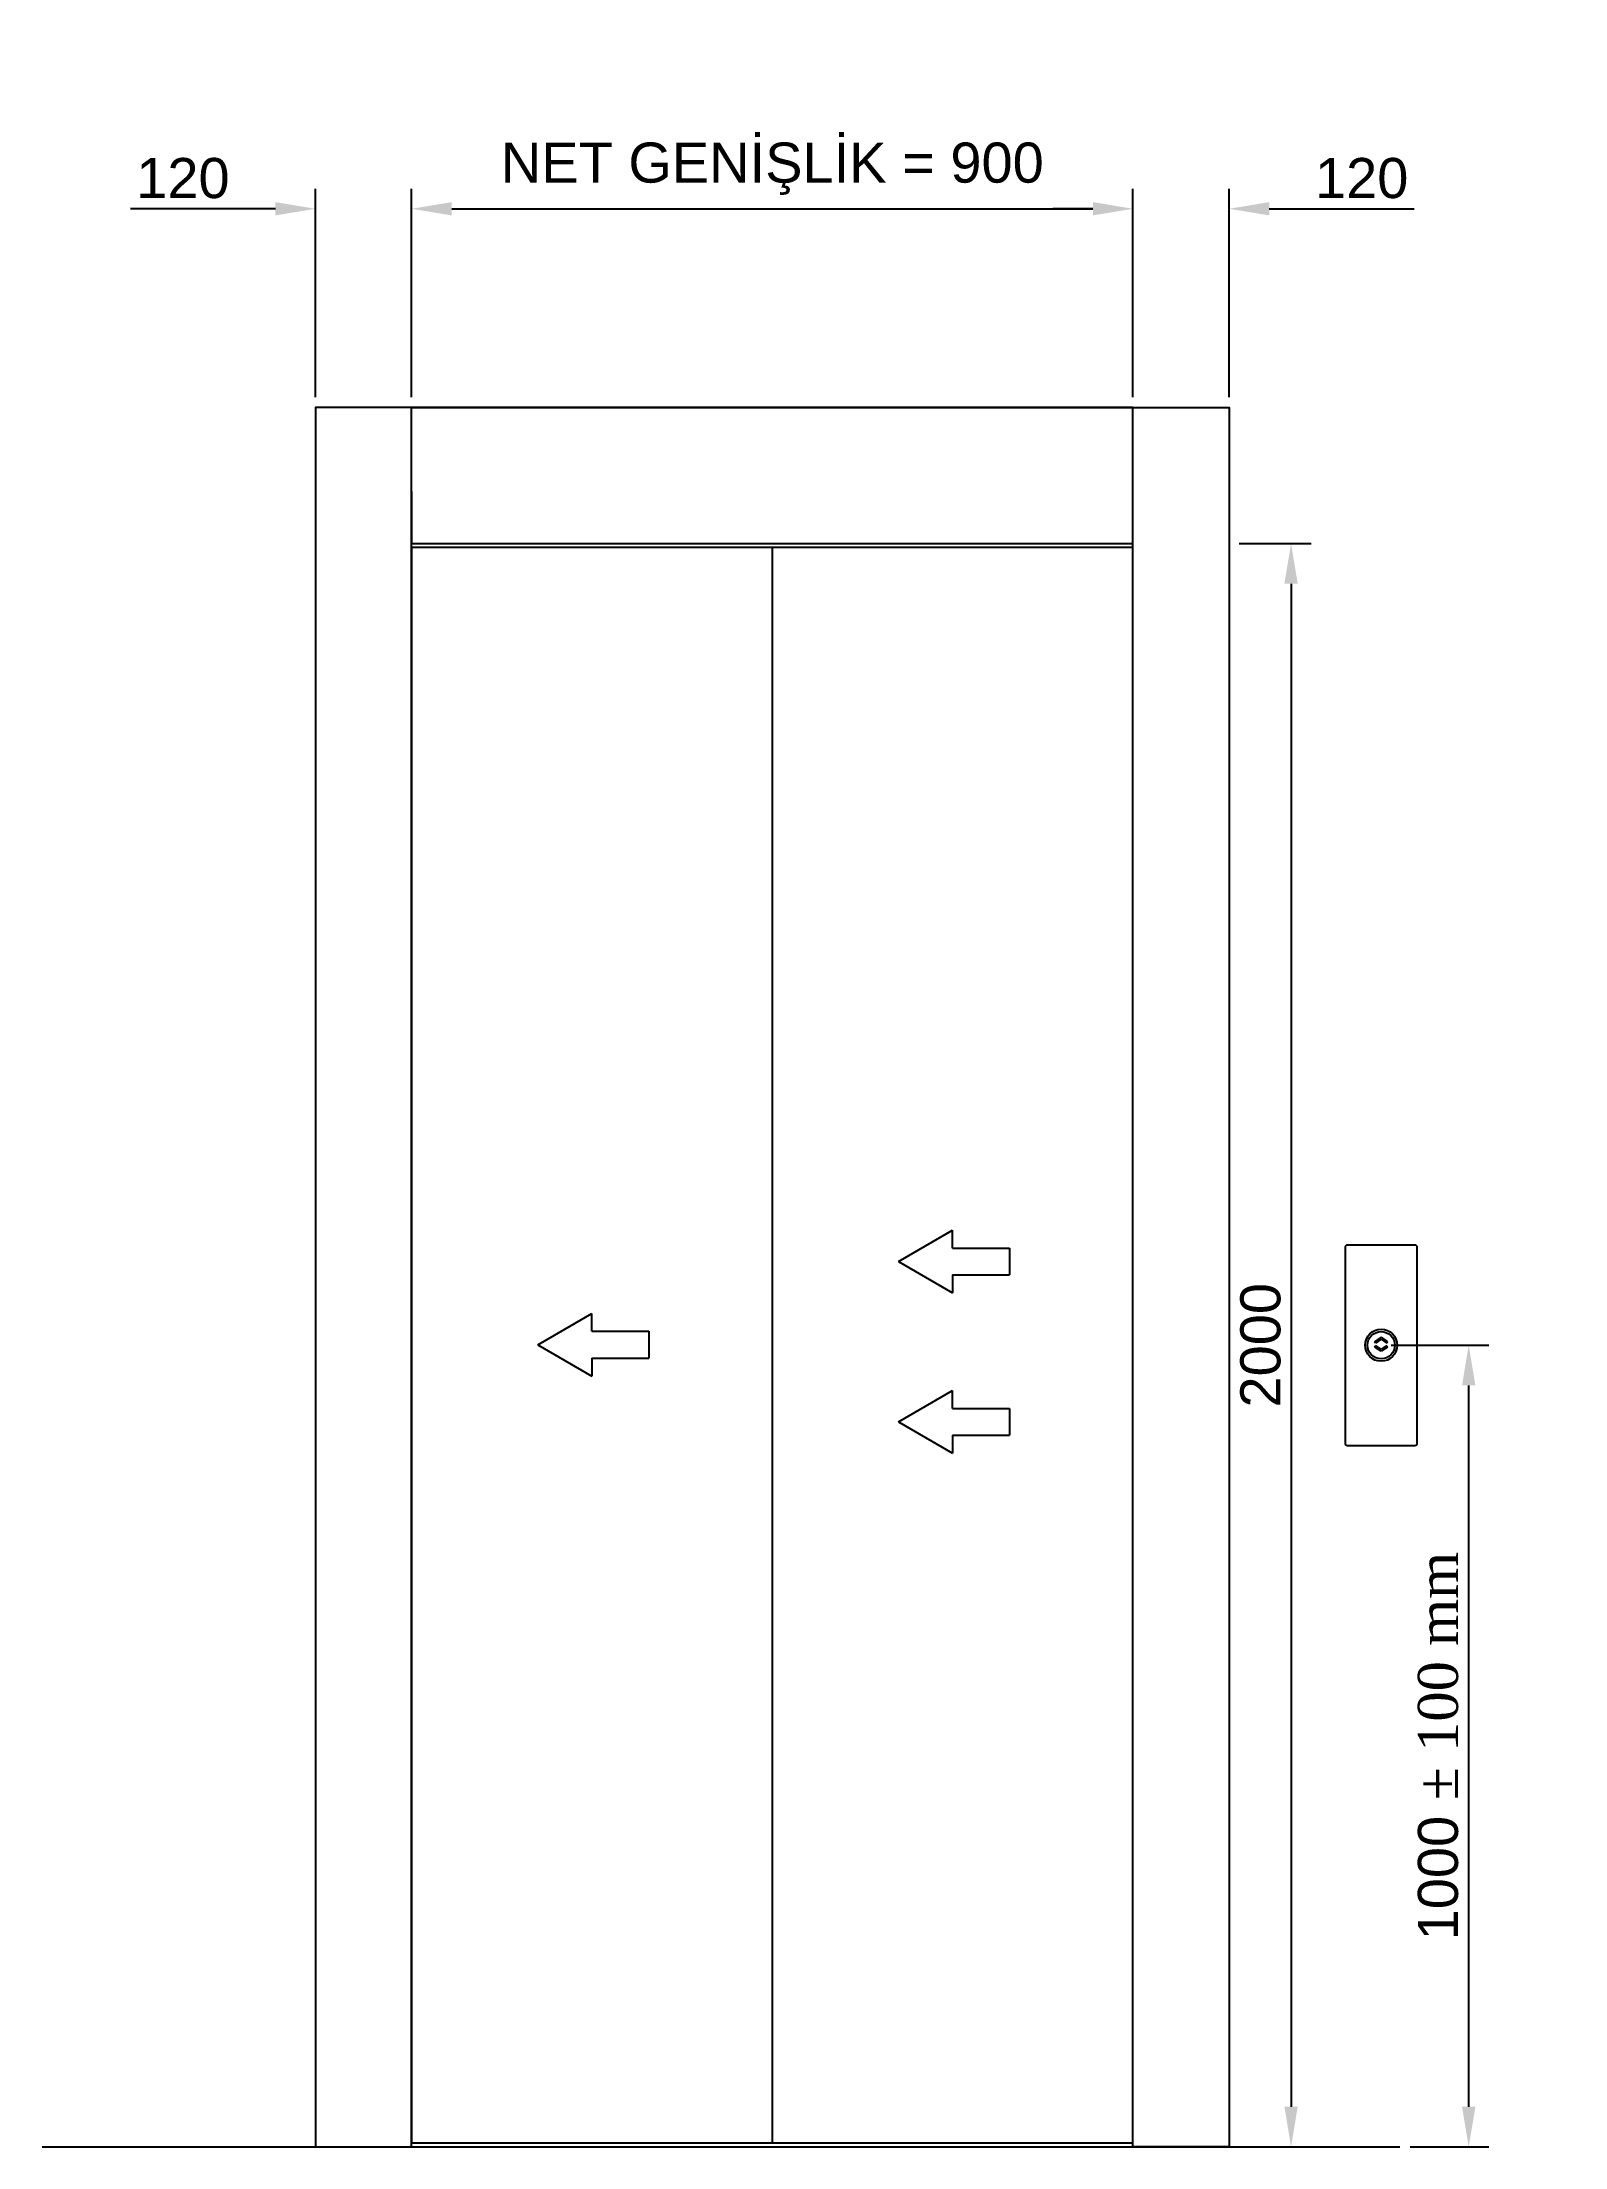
# Model space of a CAD drawing. Header units: millimetres. Extents: x 34 to 1934, y 0 to 2626.
import ezdxf

# ---------------------------------------------------------------- set-up
doc = ezdxf.new("R2010")
doc.units = ezdxf.units.MM
doc.linetypes.add('SLD-Solid', pattern=[0])
doc.styles.get("Standard").update_dxf_attribs({"font": 'arial.ttf'})
doc.dimstyles.new('DimStyleALP', dxfattribs={"dimscale": 20, "dimtxt": 2.5, "dimasz": 2.5, "dimexe": 1.25, "dimexo": 0.625, "dimtad": 1, "dimdsep": 46, "dimtxsty": 'Standard', "dimcen": 2.5, "dimclrd": 60, "dimclre": 60, "dimadec": 0, "dimazin": 0, "dimtfac": 1, "dimtofl": 0, "dimtmove": 0, "dimatfit": 3, "dimfxl": 1, "dimarcsym": 0})

# ---------------------------------------------------------------- blocks, each defined once
blk = doc.blocks.new('*D4')
at = {"color": 60, "linetype": 'ByBlock', "lineweight": -2, "transparency": 16777216}
for p, q in [((375, 2182.5), (375, 2442.7)), ((495, 2182.5), (495, 2442.7)), ((325, 2417.7), (144.4, 2417.7)), ((545, 2417.7), (595, 2417.7))]:
    blk.add_line(p, q, dxfattribs=at)
at = {"color": 60, "transparency": 16777216}
for points in [[(325, 2426), (325, 2409.4), (375, 2417.7)], [(545, 2426), (545, 2409.4), (495, 2417.7)]]:
    blk.add_solid(points, dxfattribs=at)
at = {"layer": 'Defpoints', "color": 0, "transparency": 16777216}
for p in [(375, 2417.7), (375, 2170), (495, 2170)]:
    blk.add_point(p, dxfattribs=at)
at = {"color": 0, "transparency": 16777216, "insert": (209.7, 2455.7), "char_height": 50, "attachment_point": 5}
blk.add_mtext('120', dxfattribs=at)
blk = doc.blocks.new('*D1')
at = {"color": 60, "linetype": 'ByBlock', "lineweight": -2, "transparency": 16777216}
for p, q in [((495, 2182.5), (495, 2442.7)), ((1395, 2182.5), (1395, 2442.7)), ((545, 2417.7), (1345, 2417.7))]:
    blk.add_line(p, q, dxfattribs=at)
at = {"color": 60, "transparency": 16777216}
for points in [[(545, 2426), (545, 2409.4), (495, 2417.7)], [(1345, 2426), (1345, 2409.4), (1395, 2417.7)]]:
    blk.add_solid(points, dxfattribs=at)
at = {"layer": 'Defpoints', "color": 0, "transparency": 16777216}
for p in [(1395, 2417.7), (495, 2170), (1395, 2170)]:
    blk.add_point(p, dxfattribs=at)
at = {"color": 0, "transparency": 16777216, "insert": (945, 2467.6), "char_height": 50, "attachment_point": 5}
blk.add_mtext('NET GENİŞLİK = 900', dxfattribs=at)
blk = doc.blocks.new('*D2')
at = {"color": 60, "linetype": 'ByBlock', "lineweight": -2, "transparency": 16777216}
for p, q in [((1395, 2182.5), (1395, 2442.7)), ((1515, 2182.5), (1515, 2442.7)), ((1345, 2417.7), (1295, 2417.7)), ((1565, 2417.7), (1745.6, 2417.7))]:
    blk.add_line(p, q, dxfattribs=at)
at = {"color": 60, "transparency": 16777216}
for points in [[(1345, 2426), (1345, 2409.4), (1395, 2417.7)], [(1565, 2426), (1565, 2409.4), (1515, 2417.7)]]:
    blk.add_solid(points, dxfattribs=at)
at = {"layer": 'Defpoints', "color": 0, "transparency": 16777216}
for p in [(1515, 2417.7), (1395, 2170), (1515, 2170)]:
    blk.add_point(p, dxfattribs=at)
at = {"color": 0, "transparency": 16777216, "insert": (1680.3, 2455.7), "char_height": 50, "attachment_point": 5}
blk.add_mtext('120', dxfattribs=at)
blk = doc.blocks.new('*D3')
at = {"color": 60, "linetype": 'ByBlock', "lineweight": -2, "transparency": 16777216}
for p, q in [((1717.1, 1000), (1838.8, 1000)), ((1813.8, 50), (1813.8, 950)), ((1740.6, 0), (1838.8, 0))]:
    blk.add_line(p, q, dxfattribs=at)
at = {"color": 60, "transparency": 16777216}
for points in [[(1805.5, 950), (1822.2, 950), (1813.8, 1000)], [(1805.5, 50), (1822.2, 50), (1813.8, 0)]]:
    blk.add_solid(points, dxfattribs=at)
at = {"layer": 'Defpoints', "color": 0, "transparency": 16777216}
for p in [(1704.6, 1000), (1813.8, 1000), (1728.1, 0)]:
    blk.add_point(p, dxfattribs=at)
at = {"color": 0, "transparency": 16777216, "insert": (1775.8, 500), "char_height": 50, "attachment_point": 5, "rotation": 90}
blk.add_mtext('1000 {\\fTimes New Roman|b0|i0|c162|p18;± 100 mm}', dxfattribs=at)
blk = doc.blocks.new('*D0')
at = {"color": 60, "linetype": 'ByBlock', "lineweight": -2, "transparency": 16777216}
for p, q in [((1527.5, 2000), (1617.2, 2000)), ((1592.2, 1950), (1592.2, 50)), ((1450.7, 0), (1617.2, 0))]:
    blk.add_line(p, q, dxfattribs=at)
at = {"color": 60, "transparency": 16777216}
for points in [[(1583.9, 1950), (1600.5, 1950), (1592.2, 2000)], [(1583.9, 50), (1600.5, 50), (1592.2, 0)]]:
    blk.add_solid(points, dxfattribs=at)
at = {"layer": 'Defpoints', "color": 0, "transparency": 16777216}
for p in [(1515, 2000), (1438.2, 0), (1592.2, 0)]:
    blk.add_point(p, dxfattribs=at)
at = {"color": 0, "transparency": 16777216, "insert": (1554.2, 1000), "char_height": 50, "attachment_point": 5, "rotation": 90}
blk.add_mtext('2000', dxfattribs=at)

msp = doc.modelspace()

# ---------------------------------------------------------------- linework, layer by layer
for p, q in [((1102.364, 1104.576), (1170, 1143.626)), ((1170, 1121.312), (1170, 1143.626)), ((1102.364, 1104.576), (1170, 1065.527)), ((1170, 1121.312), (1241.075, 1121.312)), ((1241.075, 1121.312), (1241.075, 1087.841)), ((1170, 1087.841), (1241.075, 1087.841)), ((1170, 1087.841), (1170, 1065.527)), ((652.364, 1000.653), (720, 1039.702)), ((720, 1017.388), (720, 1039.702)), ((652.364, 1000.653), (720, 961.603)), ((720, 1017.388), (791.075, 1017.388)), ((791.075, 1017.388), (791.075, 983.917)), ((720, 983.917), (791.075, 983.917)), ((720, 983.917), (720, 961.603)), ((1102.364, 904.576), (1170, 943.626)), ((1170, 921.312), (1170, 943.626)), ((1170, 921.312), (1241.075, 921.312)), ((1241.075, 921.312), (1241.075, 887.841)), ((1102.364, 904.576), (1170, 865.527)), ((1170, 887.841), (1241.075, 887.841)), ((1170, 887.841), (1170, 865.527)), ((34, 0), (1728.062, 0))]:
    msp.add_line(p, q)
at = {"color": 7, "linetype": 'SLD-Solid', "lineweight": 25}
for p, q in [((1659.597, 1122), (1659.597, 878.001)), ((1746.596, 1125), (1662.597, 1125)), ((1749.596, 878.001), (1749.596, 1122)), ((1704.597, 1009.966), (1696.487, 1004.123)), ((1697.656, 1002.5), (1696.487, 1004.123)), ((1696.596, 997.5), (1697.656, 999.197)), ((1704.597, 1007.5), (1697.656, 1002.5)), ((1704.597, 994.858), (1697.656, 999.197)), ((1704.597, 1009.966), (1712.706, 1004.123)), ((1704.597, 1007.5), (1711.536, 1002.5)), ((1711.536, 999.197), (1704.597, 994.858)), ((1711.536, 1002.5), (1712.706, 1004.123)), ((1712.596, 997.5), (1711.536, 999.197)), ((1704.597, 992.5), (1696.596, 997.5)), ((1712.596, 997.5), (1704.597, 992.5)), ((1662.597, 875), (1746.596, 875))]:
    msp.add_line(p, q, dxfattribs=at)
for points in [[(375, 0), (495, 0), (495, 2170), (375, 2170)], [(495, 2170), (1395, 2170), (1395, 2170), (495, 2170)], [(1515, 0), (1395, 0), (1395, 2170), (1515, 2170)], [(495, 5), (1395, 5), (1395, 1995), (495, 1995)], [(1395, 1995), (945, 1995), (945, 5), (1395, 5)]]:
    msp.add_lwpolyline(points, close=True)
for points in [[(1395, 2100), (1395, 2110)], [(1395, 2065), (1395, 2075)], [(495, 2065), (495, 2000), (1395, 2000), (1395, 2065)], [(945, 1995), (495, 1995), (495, 5), (945, 5)]]:
    msp.add_lwpolyline(points)
for centre, radius in [((1704.597, 1000), 20), ((1704.596, 1000), 17)]:
    msp.add_circle(centre, radius, dxfattribs=at)
for centre, start, end in [((1662.596, 1122.001), 89.984838, 180.019715), ((1746.597, 1122.001), 359.980285, 90.015162), ((1662.596, 878), 179.980285, 270.015162), ((1746.597, 878), 269.984838, 0.019715)]:
    msp.add_arc(centre, 2.999, start, end, dxfattribs=at)

# ---------------------------------------------------------------- dimensions: what is measured, and where the dimension line sits
dim = msp.add_linear_dim(base=(1395, 2417.689), p1=(495, 2170), p2=(1395, 2170), text='NET GENİŞLİK = <>', dimstyle='DimStyleALP')
dim.commit()
dim.dimension.update_dxf_attribs({"geometry": '*D1', "text_midpoint": (945, 2467.552)})
dim = msp.add_linear_dim(base=(375, 2417.689), p1=(495, 2170), p2=(375, 2170), dimstyle='DimStyleALP')
dim.commit()
dim.dimension.update_dxf_attribs({"geometry": '*D4', "text_midpoint": (209.703, 2455.717)})
dim = msp.add_linear_dim(base=(1515, 2417.689), p1=(1395, 2170), p2=(1515, 2170), angle=180, dimstyle='DimStyleALP')
dim.commit()
dim.dimension.update_dxf_attribs({"geometry": '*D2', "text_midpoint": (1680.297, 2455.717)})
dim = msp.add_linear_dim(base=(1592.184, 0), p1=(1515, 2000), p2=(1438.176, 0), angle=90, dimstyle='DimStyleALP')
dim.commit()
dim.dimension.update_dxf_attribs({"geometry": '*D0', "text_midpoint": (1592.184, 1000), "dimtype": 128})
dim = msp.add_linear_dim(base=(1813.822, 1000), p1=(1728.062, 0), p2=(1704.596, 1000), angle=90, text='<> {\\fTimes New Roman|b0|i0|c162|p18;± 100 mm}', dimstyle='DimStyleALP')
dim.commit()
dim.dimension.update_dxf_attribs({"geometry": '*D3', "text_midpoint": (1813.822, 500), "dimtype": 128})

doc.saveas('drawing.dxf')
